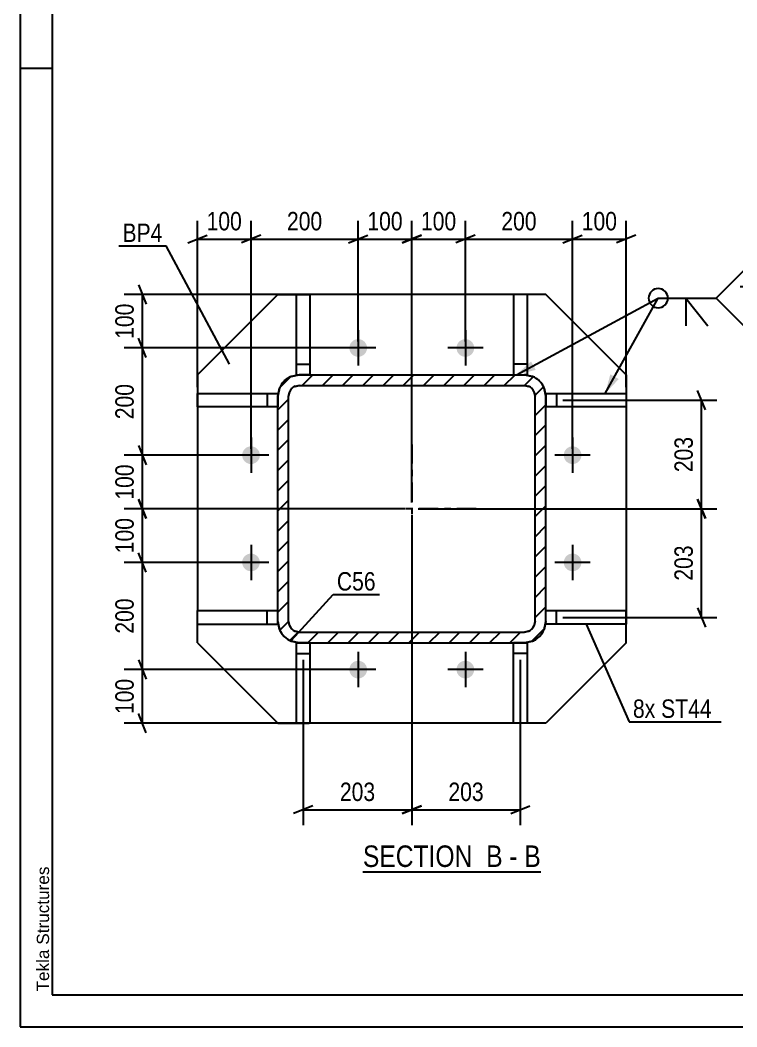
# Model space of a CAD drawing. Header units: millimetres. Extents: x -163 to 431, y -189 to 231.
# Drawn here: x -163 to -51.6, y -188.8 to -32.3 of the extents above; entities that cross this region are included whole.
import ezdxf

# ---------------------------------------------------------------- set-up
doc = ezdxf.new("R2010")
doc.units = ezdxf.units.MM
doc.linetypes.add('DXK_LINE_DOT2', pattern=[3.9198, 1.9599, -1.9599])
doc.linetypes.add('DXK_LINE_DOT3', pattern=[5.9187, 2.979, -0.9799, 0.9799, -0.9799])
doc.styles.add('Arial', font='ARIAL.TTF', dxfattribs={"height": 0.2})
doc.styles.add('Arial Narrow', font='ARIALN.TTF', dxfattribs={"height": 0.2})

# ---------------------------------------------------------------- blocks, each defined once
blk = doc.blocks.new('Unknown-284932107-1134')
at = {"color": 5, "linetype": 'Continuous'}
for p, q in [((-163.03, 231.21), (-163.03, -188.79)), ((-158.03, 226.21), (-158.03, -183.79)), ((-158.03, -39.79), (-163.03, -39.79)), ((-158.03, -183.79), (425.97, -183.79)), ((-163.03, -188.79), (430.97, -188.79))]:
    blk.add_line(p, q, dxfattribs=at)
at = {"color": 174, "linetype": 'Continuous', "style": 'Arial'}
blk.add_text('Tekla Structures', height=1.9102, rotation=90, dxfattribs=at).set_placement((-158.53, -183.29))
blk = doc.blocks.new('Unknown-284932107-11 - 1247')
at = {"color": 6, "linetype": 'Continuous'}
blk.add_line((-109.73, -164.68), (-82.08, -164.68), dxfattribs=at)
at = {"color": 0, "linetype": 'Continuous'}
for points in [[(-91.62, -163.93), (-91.62, -160.43), (-109.73, -160.43), (-109.73, -163.93)], [(-88.01, -163.93), (-88.01, -160.43), (-90.57, -160.43), (-90.57, -163.93)], [(-85.69, -163.93), (-85.69, -160.43), (-86.96, -160.43), (-86.96, -163.93)], [(-82.08, -163.93), (-82.08, -160.43), (-84.64, -160.43), (-84.64, -163.93)]]:
    blk.add_wipeout(points, dxfattribs=at)
at = {"color": 7, "linetype": 'Continuous', "style": 'Arial Narrow'}
for s, p in [('SECTION ', (-109.73, -163.93)), ('B', (-90.57, -163.93)), ('B', (-84.64, -163.93)), ('-', (-86.96, -163.93))]:
    blk.add_text(s, height=3.34, dxfattribs=at).set_placement(p)
blk = doc.blocks.new('Part-284932107-1295 - 1247')
at = {"color": 2, "linetype": 'Continuous'}
for p, q in [((-135.47, -92.42), (-135.47, -90.34)), ((-135.47, -90.34), (-122.97, -90.34)), ((-124.63, -90.34), (-124.63, -92.42)), ((-122.97, -90.34), (-122.97, -90.76)), ((-122.97, -92.42), (-135.47, -92.42))]:
    blk.add_line(p, q, dxfattribs=at)
at = {"color": 7, "linetype": 'DXK_LINE_DOT2'}
blk.add_line((-122.97, -90.76), (-122.97, -92.42), dxfattribs=at)
blk = doc.blocks.new('Part-284932107-1335 - 1247')
at = {"color": 2, "linetype": 'Continuous'}
for p, q in [((-135.47, -87.42), (-122.97, -74.92)), ((-122.97, -74.92), (-120.05, -74.92)), ((-86.3, -74.92), (-117.97, -74.92)), ((-81.3, -74.92), (-84.22, -74.92)), ((-68.8, -87.42), (-81.3, -74.92)), ((-135.47, -87.42), (-135.47, -90.34)), ((-68.8, -87.42), (-68.8, -90.34)), ((-135.47, -92.42), (-135.47, -124.09)), ((-68.8, -92.42), (-68.8, -124.09)), ((-135.47, -129.09), (-135.47, -126.17)), ((-68.8, -129.09), (-68.8, -126.17)), ((-135.47, -129.09), (-122.97, -141.59)), ((-68.8, -129.09), (-81.3, -141.59)), ((-122.97, -141.59), (-120.05, -141.59)), ((-86.3, -141.59), (-117.97, -141.59)), ((-81.3, -141.59), (-84.22, -141.59))]:
    blk.add_line(p, q, dxfattribs=at)
at = {"color": 7, "linetype": 'DXK_LINE_DOT2'}
for p, q in [((-120.05, -74.92), (-117.97, -74.92)), ((-84.22, -74.92), (-86.3, -74.92)), ((-135.47, -90.34), (-135.47, -92.42)), ((-68.8, -90.34), (-68.8, -92.42)), ((-135.47, -126.17), (-135.47, -124.09)), ((-68.8, -126.17), (-68.8, -124.09)), ((-120.05, -141.59), (-117.97, -141.59)), ((-84.22, -141.59), (-86.3, -141.59))]:
    blk.add_line(p, q, dxfattribs=at)
blk = doc.blocks.new('Part-284932107-1285 - 1247')
at = {"color": 2, "linetype": 'Continuous'}
for p, q in [((-135.47, -126.17), (-135.47, -124.09)), ((-135.47, -124.09), (-122.97, -124.09)), ((-124.63, -126.17), (-124.63, -124.09)), ((-135.47, -126.17), (-122.97, -126.17)), ((-122.97, -126.17), (-122.97, -125.75))]:
    blk.add_line(p, q, dxfattribs=at)
at = {"color": 7, "linetype": 'DXK_LINE_DOT2'}
blk.add_line((-122.97, -125.75), (-122.97, -124.09), dxfattribs=at)
blk = doc.blocks.new('Part-284932107-1290 - 1247')
at = {"color": 2, "linetype": 'Continuous'}
for p, q in [((-86.3, -141.59), (-86.3, -129.09)), ((-84.63, -129.09), (-84.22, -129.09)), ((-84.22, -129.09), (-84.22, -141.59)), ((-84.22, -130.75), (-86.3, -130.75)), ((-84.22, -141.59), (-86.3, -141.59))]:
    blk.add_line(p, q, dxfattribs=at)
at = {"color": 7, "linetype": 'DXK_LINE_DOT2'}
blk.add_line((-84.63, -129.09), (-86.3, -129.09), dxfattribs=at)
blk = doc.blocks.new('Part-284932107-1300 - 1247')
at = {"color": 2, "linetype": 'Continuous'}
for p, q in [((-86.3, -74.92), (-86.3, -87.42)), ((-84.22, -74.92), (-86.3, -74.92)), ((-84.22, -74.92), (-84.22, -87.42)), ((-84.22, -85.75), (-86.3, -85.75)), ((-84.22, -87.42), (-84.63, -87.42))]:
    blk.add_line(p, q, dxfattribs=at)
at = {"color": 7, "linetype": 'DXK_LINE_DOT2'}
blk.add_line((-86.3, -87.42), (-84.63, -87.42), dxfattribs=at)
blk = doc.blocks.new('Part-284932107-1369 - 1247')
at = {"linetype": 'Continuous'}
h = blk.add_hatch(dxfattribs=at)
h.set_pattern_fill('', scale=0.7, style=0, pattern_type=0)
h.set_pattern_definition([(45, (-120.9095, -87.6754), (-1.571545, 1.571545), [])])
h.paths.add_polyline_path([(-119.63, -87.42), (-120.91, -87.68), (-121.99, -88.4), (-122.71, -89.48), (-122.97, -90.75), (-122.97, -125.75), (-122.71, -127.03), (-121.99, -128.11), (-120.91, -128.83), (-119.63, -129.09), (-84.63, -129.09), (-83.36, -128.83), (-82.28, -128.11), (-81.55, -127.03), (-81.3, -125.75), (-81.3, -90.75), (-81.55, -89.48), (-82.28, -88.4), (-83.36, -87.68), (-84.63, -87.42)])
h.paths.add_polyline_path([(-84, -89.22), (-83.46, -89.58), (-83.09, -90.12), (-82.97, -90.75), (-82.97, -125.75), (-83.09, -126.39), (-83.46, -126.93), (-84, -127.29), (-84.63, -127.42), (-119.63, -127.42), (-120.27, -127.29), (-120.81, -126.93), (-121.17, -126.39), (-121.3, -125.75), (-121.3, -90.75), (-121.17, -90.12), (-120.81, -89.58), (-120.27, -89.22), (-119.63, -89.09), (-84.63, -89.09)])
at = {"color": 7, "linetype": 'DXK_LINE_DOT2'}
for p, q in [((-120.91, -87.68), (-119.63, -87.42)), ((-119.63, -87.42), (-84.63, -87.42)), ((-84.63, -87.42), (-83.36, -87.68)), ((-119.63, -89.09), (-120.27, -89.22)), ((-119.63, -89.09), (-84.63, -89.09)), ((-84, -89.22), (-84.63, -89.09)), ((-122.97, -90.75), (-122.71, -89.48)), ((-122.97, -125.75), (-122.97, -90.75)), ((-121.17, -90.12), (-121.3, -90.75)), ((-121.3, -125.75), (-121.3, -90.75)), ((-82.97, -90.75), (-83.09, -90.12)), ((-82.97, -125.75), (-82.97, -90.75)), ((-81.55, -89.48), (-81.3, -90.75)), ((-81.3, -125.75), (-81.3, -90.75)), ((-122.71, -127.03), (-122.97, -125.75)), ((-121.3, -125.75), (-121.17, -126.39)), ((-83.09, -126.39), (-82.97, -125.75)), ((-81.3, -125.75), (-81.55, -127.03)), ((-120.27, -127.29), (-119.63, -127.42)), ((-119.63, -127.42), (-84.63, -127.42)), ((-84.63, -127.42), (-84, -127.29)), ((-119.63, -129.09), (-120.91, -128.83)), ((-119.63, -129.09), (-84.63, -129.09)), ((-83.36, -128.83), (-84.63, -129.09))]:
    blk.add_line(p, q, dxfattribs=at)
at = {"color": 2, "linetype": 'Continuous'}
for p, q in [((-119.63, -87.42), (-120.91, -87.68)), ((-119.63, -87.42), (-84.63, -87.42)), ((-83.36, -87.68), (-84.63, -87.42)), ((-120.27, -89.22), (-119.63, -89.09)), ((-119.63, -89.09), (-84.63, -89.09)), ((-84.63, -89.09), (-84, -89.22)), ((-122.71, -89.48), (-122.97, -90.75)), ((-122.97, -125.75), (-122.97, -90.75)), ((-121.3, -90.75), (-121.17, -90.12)), ((-121.3, -125.75), (-121.3, -90.75)), ((-83.09, -90.12), (-82.97, -90.75)), ((-82.97, -125.75), (-82.97, -90.75)), ((-81.3, -90.75), (-81.55, -89.48)), ((-81.3, -125.75), (-81.3, -90.75)), ((-122.97, -125.75), (-122.71, -127.03)), ((-121.17, -126.39), (-121.3, -125.75)), ((-82.97, -125.75), (-83.09, -126.39)), ((-81.55, -127.03), (-81.3, -125.75)), ((-119.63, -127.42), (-120.27, -127.29)), ((-119.63, -127.42), (-84.63, -127.42)), ((-84, -127.29), (-84.63, -127.42)), ((-120.91, -128.83), (-119.63, -129.09)), ((-119.63, -129.09), (-84.63, -129.09)), ((-84.63, -129.09), (-83.36, -128.83))]:
    blk.add_line(p, q, dxfattribs=at)
at = {"color": 7, "linetype": 'DXK_LINE_DOT3'}
for p, q in [((-102.13, -98.25), (-102.13, -118.25)), ((-92.13, -108.25), (-112.13, -108.25))]:
    blk.add_line(p, q, dxfattribs=at)
at = {"color": 7, "linetype": 'DXK_LINE_DOT2'}
for centre, radius, start, end in [((-119.63, -90.75), 3.33, 112.5, 157.5), ((-84.63, -90.75), 3.33, 22.5, 67.5), ((-119.63, -90.75), 1.67, 112.5, 157.5), ((-84.63, -90.75), 1.67, 22.5, 67.5), ((-119.63, -125.75), 1.67, 202.5, 247.5), ((-84.63, -125.75), 1.67, 292.5, 337.5), ((-119.63, -125.75), 3.33, 202.5, 247.5), ((-84.63, -125.75), 3.33, 292.5, 337.5)]:
    blk.add_arc(centre, radius, start, end, dxfattribs=at)
at = {"color": 2, "linetype": 'Continuous'}
for centre, radius, start, end in [((-119.63, -90.75), 3.33, 112.5, 157.5), ((-84.63, -90.75), 3.33, 22.5, 67.5), ((-119.63, -90.75), 1.67, 112.5, 157.5), ((-84.63, -90.75), 1.67, 22.5, 67.5), ((-119.63, -125.75), 1.67, 202.5, 247.5), ((-84.63, -125.75), 1.67, 292.5, 337.5), ((-119.63, -125.75), 3.33, 202.5, 247.5), ((-84.63, -125.75), 3.33, 292.5, 337.5)]:
    blk.add_arc(centre, radius, start, end, dxfattribs=at)
blk = doc.blocks.new('Part-284932107-1305 - 1247')
at = {"color": 2, "linetype": 'Continuous'}
for p, q in [((-81.3, -124.09), (-68.8, -124.09)), ((-79.63, -126.17), (-79.63, -124.09)), ((-68.8, -124.09), (-68.8, -126.17)), ((-81.3, -126.17), (-81.3, -125.75)), ((-68.8, -126.17), (-81.3, -126.17))]:
    blk.add_line(p, q, dxfattribs=at)
at = {"color": 7, "linetype": 'DXK_LINE_DOT2'}
blk.add_line((-81.3, -125.75), (-81.3, -124.09), dxfattribs=at)
blk = doc.blocks.new('Part-284932107-1310 - 1247')
at = {"color": 2, "linetype": 'Continuous'}
for p, q in [((-120.05, -141.59), (-120.05, -129.09)), ((-120.05, -129.09), (-119.63, -129.09)), ((-117.97, -129.09), (-117.97, -141.59)), ((-120.05, -130.75), (-117.97, -130.75)), ((-117.97, -141.59), (-120.05, -141.59))]:
    blk.add_line(p, q, dxfattribs=at)
at = {"color": 7, "linetype": 'DXK_LINE_DOT2'}
blk.add_line((-117.97, -129.09), (-119.63, -129.09), dxfattribs=at)
blk = doc.blocks.new('Part-284932107-1315 - 1247')
at = {"color": 2, "linetype": 'Continuous'}
for p, q in [((-81.3, -90.34), (-81.3, -90.76)), ((-81.3, -90.34), (-68.8, -90.34)), ((-79.63, -90.34), (-79.63, -92.42)), ((-68.8, -90.34), (-68.8, -92.42)), ((-68.8, -92.42), (-81.3, -92.42))]:
    blk.add_line(p, q, dxfattribs=at)
at = {"color": 7, "linetype": 'DXK_LINE_DOT2'}
blk.add_line((-81.3, -90.76), (-81.3, -92.42), dxfattribs=at)
blk = doc.blocks.new('Part-284932107-1320 - 1247')
at = {"color": 2, "linetype": 'Continuous'}
for p, q in [((-120.05, -87.42), (-120.05, -74.92)), ((-120.05, -74.92), (-117.97, -74.92)), ((-117.97, -74.92), (-117.97, -87.42)), ((-120.05, -85.75), (-117.97, -85.75)), ((-120.05, -87.42), (-119.63, -87.42))]:
    blk.add_line(p, q, dxfattribs=at)
at = {"color": 7, "linetype": 'DXK_LINE_DOT2'}
blk.add_line((-117.97, -87.42), (-119.63, -87.42), dxfattribs=at)
blk = doc.blocks.new('Bolt-284932107-1370 - 1247')
at = {"linetype": 'Continuous'}
for points in [[(-109.09, -83.25, -1), (-111.84, -83.25, -1)], [(-92.43, -83.25, -1), (-95.18, -83.25, -1)], [(-125.76, -99.92, -1), (-128.51, -99.92, -1)], [(-75.76, -99.92, -1), (-78.51, -99.92, -1)], [(-125.76, -116.59, -1), (-128.51, -116.59, -1)], [(-75.76, -116.59, -1), (-78.51, -116.59, -1)], [(-109.09, -133.25, -1), (-111.84, -133.25, -1)], [(-92.43, -133.25, -1), (-95.18, -133.25, -1)]]:
    blk.add_hatch(color=1, dxfattribs=at).paths.add_polyline_path(points)
at = {"color": 1, "linetype": 'Continuous'}
for p, q in [((-110.47, -80.5), (-110.47, -86)), ((-93.8, -80.5), (-93.8, -86)), ((-107.72, -83.25), (-113.22, -83.25)), ((-91.05, -83.25), (-96.55, -83.25)), ((-127.13, -97.17), (-127.13, -102.67)), ((-77.13, -97.17), (-77.13, -102.67)), ((-124.38, -99.92), (-129.88, -99.92)), ((-74.38, -99.92), (-79.88, -99.92)), ((-127.13, -113.84), (-127.13, -119.34)), ((-77.13, -113.84), (-77.13, -119.34)), ((-124.38, -116.59), (-129.88, -116.59)), ((-74.38, -116.59), (-79.88, -116.59)), ((-110.47, -130.5), (-110.47, -136)), ((-93.8, -130.5), (-93.8, -136)), ((-107.72, -133.25), (-113.22, -133.25)), ((-91.05, -133.25), (-96.55, -133.25))]:
    blk.add_line(p, q, dxfattribs=at)
blk = doc.blocks.new('StraightDimension-284932107-1487 - 1247')
at = {"color": 7, "linetype": 'Continuous'}
for p, q in [((-56.49, -109.75), (-57.69, -106.75)), ((-101.13, -108.25), (-54.69, -108.25)), ((-57.09, -125.13), (-57.09, -108.25)), ((-57.69, -123.63), (-56.49, -126.63)), ((-78.63, -125.13), (-54.69, -125.13))]:
    blk.add_line(p, q, dxfattribs=at)
at = {"color": 0}
blk.add_wipeout([(-57.84, -113.35), (-62.04, -113.35), (-62.04, -120.03), (-57.84, -120.03)], dxfattribs=at)
at = {"color": 3, "style": 'Arial Narrow'}
blk.add_text('203', height=2.863, rotation=90.0002, dxfattribs=at).set_placement((-58.44, -119.43))
blk = doc.blocks.new('StraightDimension-284932107-7868 - 1247')
at = {"color": 7, "linetype": 'Continuous'}
for p, q in [((-144.62, -98.42), (-143.42, -101.42)), ((-128.13, -99.92), (-146.87, -99.92)), ((-144.02, -108.25), (-144.02, -99.92)), ((-143.42, -109.75), (-144.62, -106.75)), ((-103.13, -108.25), (-146.87, -108.25))]:
    blk.add_line(p, q, dxfattribs=at)
at = {"color": 0}
blk.add_wipeout([(-144.77, -100.75), (-148.97, -100.75), (-148.97, -107.43), (-144.77, -107.43)], dxfattribs=at)
at = {"color": 3, "style": 'Arial Narrow'}
blk.add_text('100', height=2.863, rotation=90.0002, dxfattribs=at).set_placement((-145.37, -106.83))
blk = doc.blocks.new('StraightDimension-284932107-7815 - 1247')
at = {"color": 7, "linetype": 'Continuous'}
for p, q in [((-102.13, -107.25), (-102.13, -63.47)), ((-93.8, -82.25), (-93.8, -63.47)), ((-103.63, -66.92), (-100.63, -65.72)), ((-92.3, -65.72), (-95.3, -66.92)), ((-102.13, -66.32), (-93.8, -66.32))]:
    blk.add_line(p, q, dxfattribs=at)
at = {"color": 0}
blk.add_wipeout([(-94.63, -65.57), (-94.63, -61.37), (-101.31, -61.37), (-101.31, -65.57)], dxfattribs=at)
at = {"color": 3, "style": 'Arial Narrow'}
blk.add_text('100', height=2.863, dxfattribs=at).set_placement((-100.71, -64.97))
blk = doc.blocks.new('StraightDimension-284932107-7814 - 1247')
at = {"color": 7, "linetype": 'Continuous'}
for p, q in [((-93.8, -82.25), (-93.8, -63.47)), ((-77.13, -98.92), (-77.13, -63.47)), ((-92.3, -65.72), (-95.3, -66.92)), ((-78.63, -66.92), (-75.63, -65.72)), ((-93.8, -66.32), (-77.13, -66.32))]:
    blk.add_line(p, q, dxfattribs=at)
at = {"color": 0}
blk.add_wipeout([(-82.13, -65.57), (-82.13, -61.37), (-88.81, -61.37), (-88.81, -65.57)], dxfattribs=at)
at = {"color": 3, "style": 'Arial Narrow'}
blk.add_text('200', height=2.863, dxfattribs=at).set_placement((-88.21, -64.97))
blk = doc.blocks.new('StraightDimension-284932107-7869 - 1247')
at = {"color": 7, "linetype": 'Continuous'}
for p, q in [((-144.62, -106.75), (-143.42, -109.75)), ((-103.13, -108.25), (-146.87, -108.25)), ((-144.02, -116.59), (-144.02, -108.25)), ((-143.42, -118.09), (-144.62, -115.09)), ((-128.13, -116.59), (-146.87, -116.59))]:
    blk.add_line(p, q, dxfattribs=at)
at = {"color": 0}
blk.add_wipeout([(-144.77, -109.08), (-148.97, -109.08), (-148.97, -115.76), (-144.77, -115.76)], dxfattribs=at)
at = {"color": 3, "style": 'Arial Narrow'}
blk.add_text('100', height=2.863, rotation=90.0002, dxfattribs=at).set_placement((-145.37, -115.16))
blk = doc.blocks.new('StraightDimension-284932107-1476 - 1247')
at = {"color": 7, "linetype": 'Continuous'}
for p, q in [((-56.49, -92.88), (-57.69, -89.88)), ((-78.63, -91.38), (-54.69, -91.38)), ((-57.09, -108.25), (-57.09, -91.38)), ((-57.69, -106.75), (-56.49, -109.75)), ((-101.13, -108.25), (-54.69, -108.25))]:
    blk.add_line(p, q, dxfattribs=at)
at = {"color": 0}
blk.add_wipeout([(-57.84, -96.48), (-62.04, -96.48), (-62.04, -103.16), (-57.84, -103.16)], dxfattribs=at)
at = {"color": 3, "style": 'Arial Narrow'}
blk.add_text('203', height=2.863, rotation=90.0002, dxfattribs=at).set_placement((-58.44, -102.56))
blk = doc.blocks.new('StraightDimension-284932107-7866 - 1247')
at = {"color": 7, "linetype": 'Continuous'}
for p, q in [((-144.62, -73.42), (-143.42, -76.42)), ((-87.3, -74.92), (-146.87, -74.92)), ((-144.02, -83.25), (-144.02, -74.92)), ((-143.42, -84.75), (-144.62, -81.75)), ((-111.47, -83.25), (-146.87, -83.25))]:
    blk.add_line(p, q, dxfattribs=at)
at = {"color": 0}
blk.add_wipeout([(-144.77, -75.75), (-148.97, -75.75), (-148.97, -82.43), (-144.77, -82.43)], dxfattribs=at)
at = {"color": 3, "style": 'Arial Narrow'}
blk.add_text('100', height=2.863, rotation=90.0002, dxfattribs=at).set_placement((-145.37, -81.83))
blk = doc.blocks.new('StraightDimension-284932107-1495 - 1247')
at = {"color": 7, "linetype": 'Continuous'}
for p, q in [((-102.13, -109.25), (-102.13, -157.43)), ((-119.01, -131.75), (-119.01, -157.43)), ((-117.51, -154.43), (-120.51, -155.63)), ((-103.63, -155.63), (-100.63, -154.43)), ((-119.01, -155.03), (-102.13, -155.03))]:
    blk.add_line(p, q, dxfattribs=at)
at = {"color": 0}
blk.add_wipeout([(-107.23, -154.28), (-107.23, -150.08), (-113.91, -150.08), (-113.91, -154.28)], dxfattribs=at)
at = {"color": 3, "style": 'Arial Narrow'}
blk.add_text('203', height=2.863, dxfattribs=at).set_placement((-113.31, -153.68))
blk = doc.blocks.new('StraightDimension-284932107-1504 - 1247')
at = {"color": 7, "linetype": 'Continuous'}
for p, q in [((-102.13, -109.25), (-102.13, -157.43)), ((-85.26, -131.75), (-85.26, -157.43)), ((-100.63, -154.43), (-103.63, -155.63)), ((-86.76, -155.63), (-83.76, -154.43)), ((-102.13, -155.03), (-85.26, -155.03))]:
    blk.add_line(p, q, dxfattribs=at)
at = {"color": 0}
blk.add_wipeout([(-90.35, -154.28), (-90.35, -150.08), (-97.04, -150.08), (-97.04, -154.28)], dxfattribs=at)
at = {"color": 3, "style": 'Arial Narrow'}
blk.add_text('203', height=2.863, dxfattribs=at).set_placement((-96.44, -153.68))
blk = doc.blocks.new('StraightDimension-284932107-7813 - 1247')
at = {"color": 7, "linetype": 'Continuous'}
for p, q in [((-77.13, -98.92), (-77.13, -63.47)), ((-68.8, -89.34), (-68.8, -63.47)), ((-78.63, -66.92), (-75.63, -65.72)), ((-67.3, -65.72), (-70.3, -66.92)), ((-77.13, -66.32), (-68.8, -66.32))]:
    blk.add_line(p, q, dxfattribs=at)
at = {"color": 0}
blk.add_wipeout([(-69.62, -65.57), (-69.62, -61.37), (-76.31, -61.37), (-76.31, -65.57)], dxfattribs=at)
at = {"color": 3, "style": 'Arial Narrow'}
blk.add_text('100', height=2.863, dxfattribs=at).set_placement((-75.71, -64.97))
blk = doc.blocks.new('StraightDimension-284932107-7816 - 1247')
at = {"color": 7, "linetype": 'Continuous'}
for p, q in [((-110.47, -82.25), (-110.47, -63.47)), ((-102.13, -107.25), (-102.13, -63.47)), ((-111.97, -66.92), (-108.97, -65.72)), ((-100.63, -65.72), (-103.63, -66.92)), ((-110.47, -66.32), (-102.13, -66.32))]:
    blk.add_line(p, q, dxfattribs=at)
at = {"color": 0}
blk.add_wipeout([(-102.96, -65.57), (-102.96, -61.37), (-109.64, -61.37), (-109.64, -65.57)], dxfattribs=at)
at = {"color": 3, "style": 'Arial Narrow'}
blk.add_text('100', height=2.863, dxfattribs=at).set_placement((-109.04, -64.97))
blk = doc.blocks.new('StraightDimension-284932107-7817 - 1247')
at = {"color": 7, "linetype": 'Continuous'}
for p, q in [((-127.13, -98.92), (-127.13, -63.47)), ((-110.47, -82.25), (-110.47, -63.47)), ((-125.63, -65.72), (-128.63, -66.92)), ((-111.97, -66.92), (-108.97, -65.72)), ((-127.13, -66.32), (-110.47, -66.32))]:
    blk.add_line(p, q, dxfattribs=at)
at = {"color": 0}
blk.add_wipeout([(-115.46, -65.57), (-115.46, -61.37), (-122.14, -61.37), (-122.14, -65.57)], dxfattribs=at)
at = {"color": 3, "style": 'Arial Narrow'}
blk.add_text('200', height=2.863, dxfattribs=at).set_placement((-121.54, -64.97))
blk = doc.blocks.new('StraightDimension-284932107-7818 - 1247')
at = {"color": 7, "linetype": 'Continuous'}
for p, q in [((-135.47, -89.34), (-135.47, -63.47)), ((-127.13, -98.92), (-127.13, -63.47)), ((-136.97, -66.92), (-133.97, -65.72)), ((-125.63, -65.72), (-128.63, -66.92)), ((-135.47, -66.32), (-127.13, -66.32))]:
    blk.add_line(p, q, dxfattribs=at)
at = {"color": 0}
blk.add_wipeout([(-127.96, -65.57), (-127.96, -61.37), (-134.64, -61.37), (-134.64, -65.57)], dxfattribs=at)
at = {"color": 3, "style": 'Arial Narrow'}
blk.add_text('100', height=2.863, dxfattribs=at).set_placement((-134.04, -64.97))
blk = doc.blocks.new('StraightDimension-284932107-7867 - 1247')
at = {"color": 7, "linetype": 'Continuous'}
for p, q in [((-143.42, -84.75), (-144.62, -81.75)), ((-111.47, -83.25), (-146.87, -83.25)), ((-144.02, -99.92), (-144.02, -83.25)), ((-144.62, -98.42), (-143.42, -101.42)), ((-128.13, -99.92), (-146.87, -99.92))]:
    blk.add_line(p, q, dxfattribs=at)
at = {"color": 0}
blk.add_wipeout([(-144.77, -88.25), (-148.97, -88.25), (-148.97, -94.93), (-144.77, -94.93)], dxfattribs=at)
at = {"color": 3, "style": 'Arial Narrow'}
blk.add_text('200', height=2.863, rotation=90.0002, dxfattribs=at).set_placement((-145.37, -94.33))
blk = doc.blocks.new('StraightDimension-284932107-7870 - 1247')
at = {"color": 7, "linetype": 'Continuous'}
for p, q in [((-143.42, -118.09), (-144.62, -115.09)), ((-128.13, -116.59), (-146.87, -116.59)), ((-144.02, -133.25), (-144.02, -116.59)), ((-144.62, -131.75), (-143.42, -134.75)), ((-111.47, -133.25), (-146.87, -133.25))]:
    blk.add_line(p, q, dxfattribs=at)
at = {"color": 0}
blk.add_wipeout([(-144.77, -121.58), (-148.97, -121.58), (-148.97, -128.26), (-144.77, -128.26)], dxfattribs=at)
at = {"color": 3, "style": 'Arial Narrow'}
blk.add_text('200', height=2.863, rotation=90.0002, dxfattribs=at).set_placement((-145.37, -127.66))
blk = doc.blocks.new('StraightDimension-284932107-7871 - 1247')
at = {"color": 7, "linetype": 'Continuous'}
for p, q in [((-144.62, -131.75), (-143.42, -134.75)), ((-111.47, -133.25), (-146.87, -133.25)), ((-144.02, -141.59), (-144.02, -133.25)), ((-143.42, -143.09), (-144.62, -140.09)), ((-87.3, -141.59), (-146.87, -141.59))]:
    blk.add_line(p, q, dxfattribs=at)
at = {"color": 0}
blk.add_wipeout([(-144.77, -134.08), (-148.97, -134.08), (-148.97, -140.76), (-144.77, -140.76)], dxfattribs=at)
at = {"color": 3, "style": 'Arial Narrow'}
blk.add_text('100', height=2.863, rotation=90.0002, dxfattribs=at).set_placement((-145.37, -140.16))
blk = doc.blocks.new('Mark-284932107-1331 - 1247')
at = {"color": 0}
blk.add_wipeout([(-140.9, -66.78), (-140.9, -63.78), (-147.11, -63.78), (-147.11, -66.78)], dxfattribs=at)
blk.add_wipeout([(-140.9, -66.78), (-140.9, -63.78), (-147.11, -63.78), (-147.11, -66.78)], dxfattribs=at)
at = {"color": 30, "linetype": 'Continuous'}
for p in [(-147.71, -67.38), (-130.5, -85.77)]:
    blk.add_line(p, (-140.3, -67.38), dxfattribs=at)
at = {"color": 3, "style": 'Arial Narrow'}
blk.add_text('BP4', height=2.863, dxfattribs=at).set_placement((-147.11, -66.78))
blk = doc.blocks.new('Mark-284932107-1365 - 1247')
at = {"color": 0}
blk.add_wipeout([(-107.75, -120.96), (-107.75, -117.96), (-113.78, -117.96), (-113.78, -120.96)], dxfattribs=at)
blk.add_wipeout([(-107.75, -120.96), (-107.75, -117.96), (-113.78, -117.96), (-113.78, -120.96)], dxfattribs=at)
at = {"color": 30, "linetype": 'Continuous'}
for p, q in [((-120.84, -128.66), (-114.38, -121.56)), ((-114.38, -121.56), (-107.15, -121.56))]:
    blk.add_line(p, q, dxfattribs=at)
at = {"color": 3, "style": 'Arial Narrow'}
blk.add_text('C56', height=2.863, dxfattribs=at).set_placement((-113.78, -120.96))
blk = doc.blocks.new('WeldMark-284932107-1560 - 1247')
at = {"linetype": 'Continuous'}
for points in [[(-82.87, -86.66), (-85.87, -87.42), (-83.59, -85.34)], [(-69.96, -88.08), (-72.07, -90.34), (-71.27, -87.35)]]:
    blk.add_hatch(color=30, dxfattribs=at).paths.add_polyline_path(points)
at = {"color": 30, "linetype": 'Continuous'}
for p, q in [((-85.87, -87.42), (-63.82, -75.51)), ((-72.07, -90.34), (-63.82, -75.51)), ((-63.82, -75.51), (-54.82, -75.51))]:
    blk.add_line(p, q, dxfattribs=at)
at = {"color": 3, "linetype": 'Continuous'}
for q in [(-56.1, -79.8), (-59.53, -79.8)]:
    blk.add_line((-59.53, -75.51), q, dxfattribs=at)
for start, end in [(90, 270), (270, 90)]:
    blk.add_arc((-63.82, -75.51), 1.5, start, end, dxfattribs=at)
at = {"color": 0, "linetype": 'Continuous'}
blk.add_wipeout([(-43.44, -76.41), (-43.44, -73.41), (-51.22, -73.41), (-51.22, -76.41)], dxfattribs=at)
blk.add_wipeout([(-43.44, -76.41), (-43.44, -73.41), (-51.22, -73.41), (-51.22, -76.41)], dxfattribs=at)
at = {"color": 3, "linetype": 'Continuous'}
for q in [(-50.53, -71.23), (-50.53, -79.8)]:
    blk.add_line((-54.82, -75.51), q, dxfattribs=at)
at = {"color": 3, "linetype": 'Continuous', "style": 'Arial'}
blk.add_text('TYP', height=2.865, dxfattribs=at).set_placement((-51.22, -76.41))
blk = doc.blocks.new('MarkSet-284932107-1620 - 1247')
at = {"color": 0}
for points in [[(-64.27, -140.75), (-64.27, -137.75), (-67.75, -137.75), (-67.75, -140.75)], [(-55.52, -140.75), (-55.52, -137.75), (-63.37, -137.75), (-63.37, -140.75)]]:
    blk.add_wipeout(points, dxfattribs=at)
for points in [[(-64.27, -140.75), (-64.27, -137.75), (-67.75, -137.75), (-67.75, -140.75)], [(-55.52, -140.75), (-55.52, -137.75), (-63.37, -137.75), (-63.37, -140.75)]]:
    blk.add_wipeout(points, dxfattribs=at)
at = {"color": 30, "linetype": 'Continuous'}
for p, q in [((-75, -126.17), (-68.35, -141.35)), ((-68.35, -141.35), (-54.02, -141.35))]:
    blk.add_line(p, q, dxfattribs=at)
at = {"color": 3, "style": 'Arial Narrow'}
for s, p in [('8x', (-67.75, -140.75)), ('ST44', (-63.37, -140.75))]:
    blk.add_text(s, height=2.863, dxfattribs=at).set_placement(p)

msp = doc.modelspace()

# ---------------------------------------------------------------- block references
for name in ['Unknown-284932107-1134', 'Part-284932107-1335 - 1247', 'Part-284932107-1320 - 1247', 'Part-284932107-1300 - 1247', 'Bolt-284932107-1370 - 1247', 'Part-284932107-1369 - 1247', 'Part-284932107-1295 - 1247', 'Part-284932107-1315 - 1247', 'Part-284932107-1285 - 1247', 'Part-284932107-1305 - 1247', 'Part-284932107-1310 - 1247', 'Part-284932107-1290 - 1247']:
    msp.add_blockref(name, (0, 0))

# ---------------------------------------------------------------- next in the draw order: block references
for name in ['StraightDimension-284932107-7868 - 1247', 'StraightDimension-284932107-1487 - 1247', 'Unknown-284932107-11 - 1247']:
    msp.add_blockref(name, (0, 0))

# ---------------------------------------------------------------- next in the draw order: block references
for name in ['StraightDimension-284932107-7815 - 1247', 'MarkSet-284932107-1620 - 1247']:
    msp.add_blockref(name, (0, 0))

# ---------------------------------------------------------------- next in the draw order: block references
for name in ['StraightDimension-284932107-7814 - 1247', 'StraightDimension-284932107-7869 - 1247']:
    msp.add_blockref(name, (0, 0))

# ---------------------------------------------------------------- next in the draw order: block references
for name in ['StraightDimension-284932107-7866 - 1247', 'StraightDimension-284932107-1476 - 1247']:
    msp.add_blockref(name, (0, 0))

# ---------------------------------------------------------------- next in the draw order: block references
for name in ['StraightDimension-284932107-7816 - 1247', 'StraightDimension-284932107-7813 - 1247', 'StraightDimension-284932107-1495 - 1247']:
    msp.add_blockref(name, (0, 0))

# ---------------------------------------------------------------- next in the draw order: block references
for name in ['StraightDimension-284932107-7817 - 1247', 'WeldMark-284932107-1560 - 1247', 'StraightDimension-284932107-1504 - 1247', 'StraightDimension-284932107-7870 - 1247']:
    msp.add_blockref(name, (0, 0))

# ---------------------------------------------------------------- next in the draw order: block references
for name in ['StraightDimension-284932107-7818 - 1247', 'Mark-284932107-1365 - 1247', 'StraightDimension-284932107-7871 - 1247']:
    msp.add_blockref(name, (0, 0))

# ---------------------------------------------------------------- next in the draw order: block references
msp.add_blockref('StraightDimension-284932107-7867 - 1247', (0, 0))

# ---------------------------------------------------------------- next in the draw order: block references
msp.add_blockref('Mark-284932107-1331 - 1247', (0, 0))

doc.saveas('drawing.dxf')
